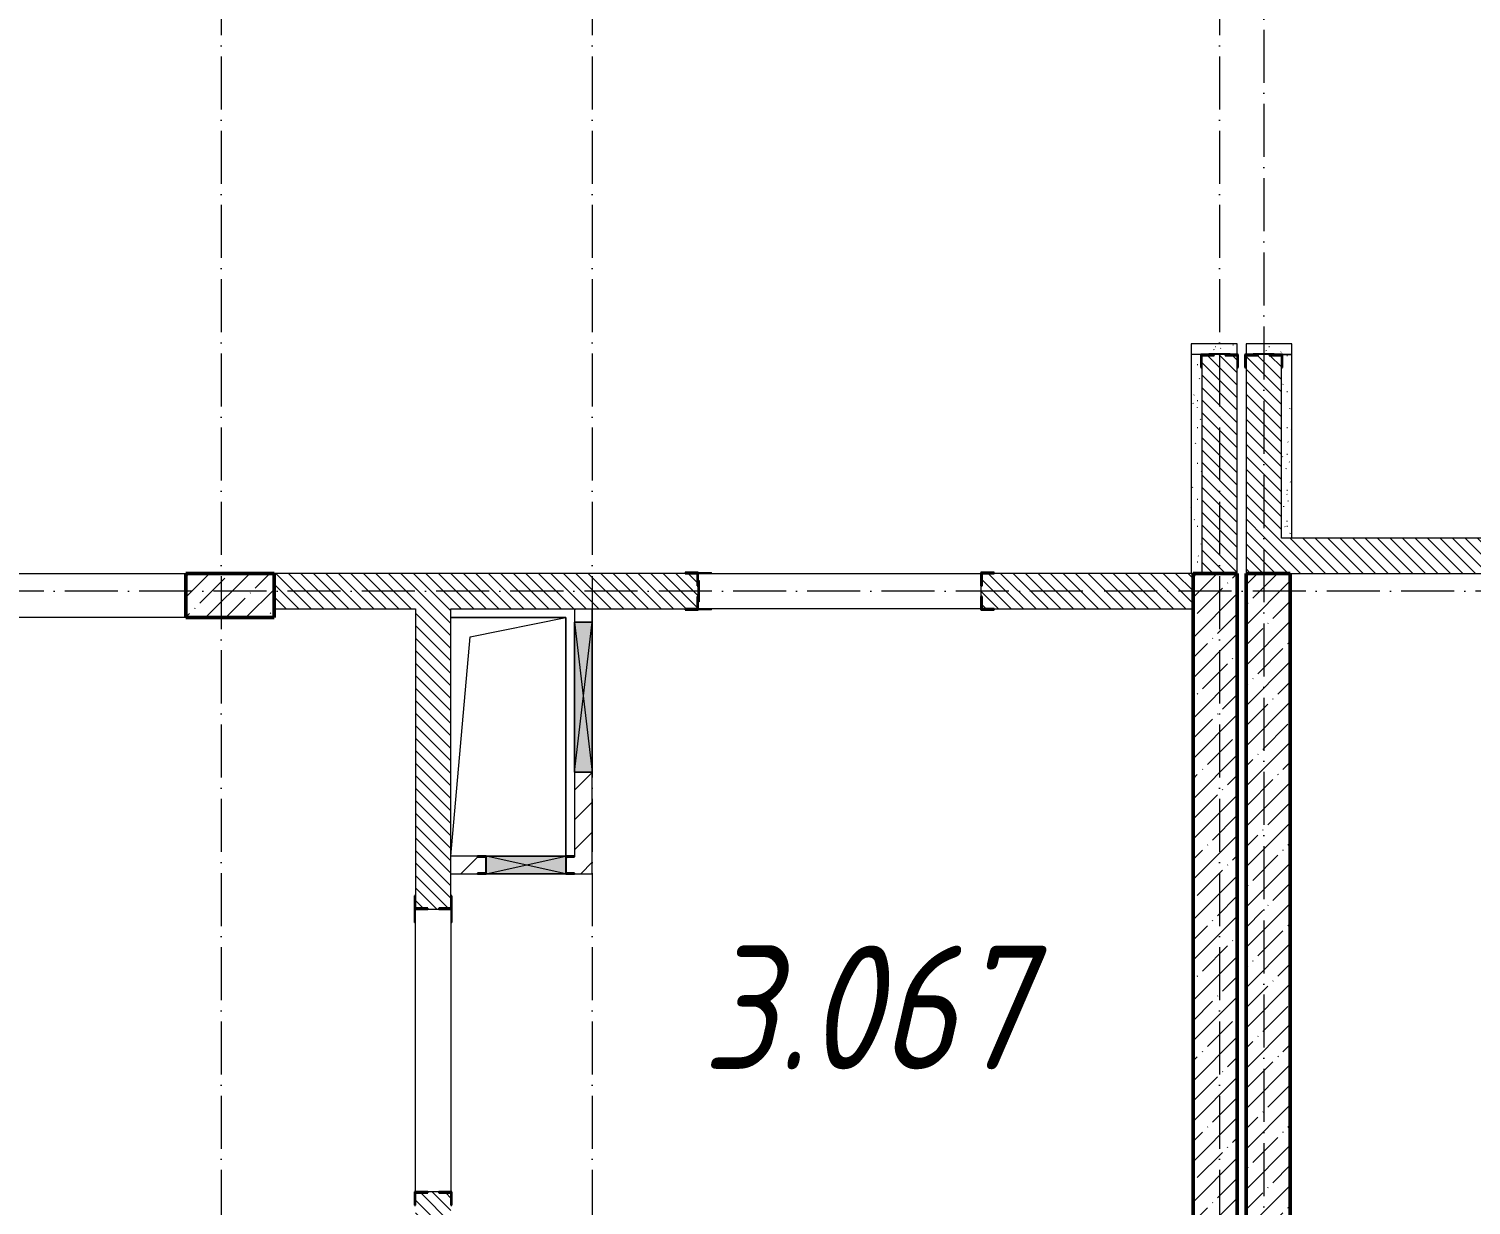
# Model space of a CAD drawing. Header units: millimetres. Extents: x -12989 to 629078, y -109036 to 555275.
# Drawn here: x 351632 to 359795, y -27257 to -20600 of the extents above; entities that cross this region are included whole.
import ezdxf

# ---------------------------------------------------------------- set-up
doc = ezdxf.new("R2010")
doc.units = ezdxf.units.MM
doc.linetypes.add('50_200_ШТРИХ_1Т_ш5_п1_п1_', pattern=[700, 500, -100, 0, -100])
for name, color, linetype, lineweight in [('4 -стяжа', 7, 'Continuous', 30), ('A-DETL-GENF-OTLN', 7, 'Continuous', 9), ('A-FLOR-____-OTLN', 7, 'Continuous', 9), ('A-GENM-____-MCUT', 7, 'Continuous', 25), ('A-GENM-____-OTLN', 7, 'Continuous', 9), ('A-GENM-____-OTLN-1', 7, 'Continuous', 25), ('A-GLAZ-____-OTLN', 7, 'Continuous', 9), ('A-WALL-____-MCUT', 7, 'Continuous', 13), ('A-WALL-____-MCUT-2', 7, 'Continuous', 50), ('A-WALL-____-OTLN', 7, 'Continuous', 9), ('A-WALL-____-PATT-1', 7, 'Continuous', 9), ('A-WALL-FNSH-MCUT-1', 7, 'Continuous', 9), ('I-WALL-____-OTLN', 7, 'Continuous', 9), ('S-GRID-____-OTLN-1', 7, '50_200_ШТРИХ_1Т_ш5_п1_п1_', 9), ('Марки помещений', 7, 'Continuous', 9)]:
    doc.layers.add(name, color=color, linetype=linetype, lineweight=lineweight)
doc.layers.add('A-WALL-____-PATT-2', color=7, linetype='Continuous', lineweight=9, true_color=0x787878)
doc.layers.get('4 -стяжа').off()
doc.styles.add('ISOCPEUR_I_2', font='isocpeui.ttf', dxfattribs={"width": 0.85, "height": 2.3})
pattern_1 = [(135, (283770.707, -86863.456), (-35.35534, -35.35534), [])]
pattern_2 = [(45, (283770.71, -86863.46), (-84.85281, 84.85281), [])]
pattern_3 = [(45, (283770.7, -86863.46), (-114.04925, 114.04925), []), (45, (283884.76, -86863.46), (-114.04925, 114.04925), [201.612, -40.322, 3.353, -36.97])]
pattern_4 = [(0, (283770.707, -86863.456), (203.2, 50.8), [3.353, -149.047, 3.353, -149.047, -812.8]), (0, (283770.707, -86863.456), (203.2, 50.8), [-304.8, 3.353, -301.447, 3.353, -149.047, -355.6]), (0, (283770.707, -86863.456), (203.2, 50.8), [-762, 3.353, -98.247, 3.353, -250.647]), (120, (283846.907, -86838.056), (-145.59409, 150.576362), [3.353, -149.047, 3.353, -149.047, -812.8]), (120, (283846.907, -86838.056), (-145.59409, 150.576362), [-304.8, 3.353, -301.447, 3.353, -149.047, -355.6]), (120, (283846.907, -86838.056), (-145.59409, 150.576362), [-762, 3.353, -98.247, 3.353, -250.647]), (240, (283872.307, -86736.456), (-57.60591, -201.376362), [3.353, -149.047, 3.353, -149.047, -812.8]), (240, (283872.307, -86736.456), (-57.60591, -201.376362), [-304.8, 3.353, -301.447, 3.353, -149.047, -355.6]), (240, (283872.307, -86736.456), (-57.60591, -201.376362), [-762, 3.353, -98.247, 3.353, -250.647])]

# ---------------------------------------------------------------- blocks, each defined once
blk = doc.blocks.new('Фахверк_СКБ_Уголок - 200_3550-28267367-АР1_План отверстий 3 этажа в осях 1-64_Ю-ЯЯ')
at = {"layer": 'A-GENM-____-MCUT'}
for p, q in [((200, 156), (125, 156)), ((125, 156), (125, 81)), ((131, 81), (131, 150)), ((131, 150), (200, 150)), ((200, 150), (200, 156)), ((125, 81), (131, 81)), ((131, 19), (125, 19)), ((125, 19), (125, -56)), ((131, -50), (131, 19)), ((125, -56), (200, -56)), ((200, -50), (131, -50)), ((200, -56), (200, -50))]:
    blk.add_line(p, q, dxfattribs=at)
blk = doc.blocks.new('154_Стойка_СКБ_Уголок - СМ-2180_200-28268025-АР1_План отверстий 3 этажа в осях 1-64_Ю-ЯЯ')
at = {"layer": 'A-GENM-____-MCUT'}
for p, q in [((125, 156), (125, 81)), ((200, 156), (125, 156)), ((131, 81), (131, 150)), ((131, 150), (200, 150)), ((200, 150), (200, 156)), ((125, 81), (131, 81)), ((131, 19), (125, 19)), ((125, 19), (125, -56)), ((131, -50), (131, 19)), ((125, -56), (200, -56)), ((200, -50), (131, -50)), ((200, -56), (200, -50))]:
    blk.add_line(p, q, dxfattribs=at)
blk = doc.blocks.new('Стойка_Влож_Полоса боковая - Полоса-28213942-АР1_План отверстий 3 этажа в осях 1-64_Ю-ЯЯ')
at = {"layer": 'A-GENM-____-OTLN'}
for p, q in [((-5, 60), (0, 60)), ((-5, -60), (-5, 60)), ((0, -60), (-5, -60))]:
    blk.add_line(p, q, dxfattribs=at)
blk = doc.blocks.new('Стойка_Влож_Уголок_Опорный - Уголок-28213941-АР1_План отверстий 3 этажа в осях 1-64_Ю-ЯЯ')
at = {"layer": 'A-GENM-____-OTLN'}
for p, q in [((-212, -6), (-212, 0)), ((0, 0), (0, -6)), ((-212, -75), (-212, -6)), ((-212, -6), (-206, -6)), ((-212, -75), (-206, -75)), ((-6, -6), (0, -6)), ((-6, -75), (0, -75)), ((0, -6), (0, -75))]:
    blk.add_line(p, q, dxfattribs=at)
blk = doc.blocks.new('Фахверк_СКБ_Уголок - 200_3960-28268576-АР1_План отверстий 3 этажа в осях 1-64_Ю-ЯЯ')
at = {"layer": 'A-GENM-____-MCUT'}
for p, q in [((200, 156), (125, 156)), ((125, 156), (125, 81)), ((131, 81), (131, 150)), ((131, 150), (200, 150)), ((200, 150), (200, 156)), ((125, 81), (131, 81)), ((131, 19), (125, 19)), ((125, 19), (125, -56)), ((131, -50), (131, 19)), ((125, -56), (200, -56)), ((200, -50), (131, -50)), ((200, -56), (200, -50))]:
    blk.add_line(p, q, dxfattribs=at)
blk = doc.blocks.new('154_Стойка_СКБ_Уголок - СМ-2540_200-37126399-АР1_План отверстий 3 этажа в осях 1-64_Ю-ЯЯ')
at = {"layer": 'A-GENM-____-MCUT'}
for p, q in [((125, 156), (125, 81)), ((200, 156), (125, 156)), ((131, 81), (131, 150)), ((131, 150), (200, 150)), ((200, 150), (200, 156)), ((125, 81), (131, 81)), ((131, 19), (125, 19)), ((125, 19), (125, -56)), ((131, -50), (131, 19)), ((125, -56), (200, -56)), ((200, -50), (131, -50)), ((200, -56), (200, -50))]:
    blk.add_line(p, q, dxfattribs=at)
blk = doc.blocks.new('Стойка_Влож_Полоса боковая - Полоса-V164-АР1_План отверстий 3 этажа в осях 1-64_Ю-ЯЯ')
at = {"layer": 'A-GENM-____-OTLN'}
for p, q in [((-5, 60), (0, 60)), ((-5, -60), (-5, 60)), ((0, 31), (0, -31)), ((0, -60), (-5, -60))]:
    blk.add_line(p, q, dxfattribs=at)
blk = doc.blocks.new('АР_Перемычка - АР_Перемычка-37111637-АР1_План отверстий 3 этажа в осях 1-64_Ю-ЯЯ')
at = {"layer": 'A-GENM-____-OTLN'}
blk.add_line((-400, -100), (-392, -100), dxfattribs=at)
blk = doc.blocks.new('AR_Отверстие прямоугольное _в плите_ - AR_Отверстие прямоугольное _в плите_-V206-АР1_План отверстий 3 этажа в осях 1-64_Ю-ЯЯ')
at = {"layer": 'A-GENM-____-OTLN'}
for p, q in [((325, 675), (-325, 675)), ((-216.7, 566.7), (325, 675)), ((325, -675), (325, 675)), ((-325, -675), (-216.7, 566.7))]:
    blk.add_line(p, q, dxfattribs=at)
blk = doc.blocks.new('AR_Отверстие прямоугольное _в стене_ - AR_Отверстие прямоугольное _в стене__ОВ-36931939-АР1_План отверстий 3 этажа в осях 1-64_Ю-ЯЯ')
at = {"layer": 'A-GLAZ-____-OTLN'}
blk.add_hatch(color=256, dxfattribs=at).paths.add_polyline_path([(225, 50), (-225, 50), (-225, -50), (225, -50), (225, 47)], flags=0)
at = {"layer": 'A-DETL-GENF-OTLN'}
for p, q in [((-225, 50), (225, 50)), ((225, 50), (-225, -50)), ((-225, 50), (225, -50)), ((225, 50), (-225, 50)), ((225, -50), (-225, -50)), ((-225, -50), (225, -50))]:
    blk.add_line(p, q, dxfattribs=at)
blk = doc.blocks.new('AR_Отверстие прямоугольное _в стене_ - AR_Отверстие прямоугольное _в стене__ОВ-36933867-АР1_План отверстий 3 этажа в осях 1-64_Ю-ЯЯ')
at = {"layer": 'A-GLAZ-____-OTLN'}
blk.add_hatch(color=256, dxfattribs=at).paths.add_polyline_path([(-425, -50), (425, -50), (425, 50), (-425, 50)], flags=0)
at = {"layer": 'A-DETL-GENF-OTLN'}
for p, q in [((-425, -50), (-425, 50)), ((-425, 50), (425, 50)), ((425, 50), (-425, -50)), ((-425, 50), (425, -50)), ((425, 50), (-425, 50)), ((-425, 50), (-425, -50)), ((425, 50), (425, -50)), ((425, -50), (425, 50)), ((425, -50), (-425, -50)), ((-425, -50), (425, -50))]:
    blk.add_line(p, q, dxfattribs=at)
blk = doc.blocks.new('154_Фахверк_СКБ_Швеллер - Тип_100_3960_зеркало-36793856-АР1_План отверстий 3 этажа в осях 1-64_Ю-ЯЯ')
at = {"layer": 'A-GENM-____-MCUT'}
for p, q in [((175, 50), (125, 50)), ((125, 50), (125, -50)), ((128, 47), (175, 47)), ((128, -47), (128, 47)), ((175, 47), (175, 50)), ((125, -50), (175, -50)), ((175, -47), (128, -47)), ((175, -50), (175, -47))]:
    blk.add_line(p, q, dxfattribs=at)
blk = doc.blocks.new('154_Фахверк_СКБ_Швеллер - Тип_100_3960-28318856-АР1_План отверстий 3 этажа в осях 1-64_Ю-ЯЯ')
at = {"layer": 'A-GENM-____-MCUT'}
for p, q in [((175, 50), (125, 50)), ((125, 50), (125, -50)), ((128, 47), (175, 47)), ((128, -47), (128, 47)), ((175, 47), (175, 50)), ((125, -50), (175, -50)), ((175, -47), (128, -47)), ((175, -50), (175, -47))]:
    blk.add_line(p, q, dxfattribs=at)
blk = doc.blocks.new('3эт')
at = {"layer": 'S-GRID-____-OTLN-1', "color": 251, "ltscale": 0.6, "true_color": 0x636466}
for p, q in [((352720.7, 4029.4), (352720.7, -33971.9)), ((354820.7, 4029.4), (354820.7, -46882.4)), ((358370.7, 4029.4), (358370.7, -46592.2)), ((358620.7, 3761.2), (358620.7, -46882.4)), ((387845.1, -23782.4), (279101.9, -23782.4))]:
    blk.add_line(p, q, dxfattribs=at)

msp = doc.modelspace()

# ---------------------------------------------------------------- hatches: boundary and pattern name
at = {"layer": 'A-WALL-____-PATT-1'}
h = msp.add_hatch(dxfattribs=at)
h.set_pattern_fill('FP_9', color=256, style=0, pattern_type=2)
h.set_pattern_definition(pattern_1)
h.paths.add_polyline_path([(358470.7074, -23682.4142), (358470.7074, -22448.4142), (358401.7074, -22448.4142), (358401.7074, -22442.4142), (358339.7074, -22442.4142), (358339.7074, -22448.4142), (358270.7074, -22448.4142), (358270.7074, -23682.4142)], flags=0)
h.paths.add_polyline_path([(358401.7074, -20222.4142), (358401.7074, -20216.4142), (358470.7074, -20216.4142), (358470.7074, -19682.4142), (358270.7074, -19682.4142), (358270.7074, -20216.4142), (358339.7074, -20216.4142), (358339.7074, -20222.4142)], flags=0)
h = msp.add_hatch(dxfattribs=at)
h.set_pattern_fill('FP_9', color=256, style=0, pattern_type=2)
h.set_pattern_definition(pattern_1)
h.paths.add_polyline_path([(358720.7074, -23482.4142), (358720.7074, -22448.4142), (358651.7074, -22448.4142), (358651.7074, -22442.4142), (358589.7074, -22442.4142), (358589.7074, -22448.4142), (358520.7074, -22448.4142), (358520.7074, -23482.4142)], flags=0)
h.paths.add_polyline_path([(358651.7074, -20222.4142), (358651.7074, -20216.4142), (358720.7074, -20216.4142), (358720.7074, -19682.4142), (358520.7074, -19682.4142), (358520.7074, -20216.4142), (358589.7074, -20216.4142), (358589.7074, -20222.4142)], flags=0)
h = msp.add_hatch(dxfattribs=at)
h.set_pattern_fill('FP_9', color=256, style=0, pattern_type=2)
h.set_pattern_definition(pattern_1)
h.paths.add_polyline_path([(361270.7074, -23682.4142), (361270.7074, -23482.4142), (360980.7074, -23482.4142), (360980.7074, -23682.4142)], flags=0)
h.paths.add_polyline_path([(360480.7074, -23682.4142), (360480.7074, -23482.4142), (358520.7074, -23482.4142), (358520.7074, -23682.4142)], flags=0)
h = msp.add_hatch(dxfattribs=at)
h.set_pattern_fill('FP_12', color=256, style=0, pattern_type=2)
h.set_pattern_definition(pattern_3)
h.paths.add_polyline_path([(353020.7074, -23932.4142), (353020.7074, -23682.4142), (352520.7074, -23682.4142), (352520.7074, -23932.4142)], flags=0)
h.paths.add_polyline_path([(350920.7074, -23932.4142), (350920.3244, -23682.4142), (350720.7074, -23682.4142), (350720.7074, -23932.4142), (350920.3244, -23932.4142)], flags=0)
h = msp.add_hatch(dxfattribs=at)
h.set_pattern_fill('FP_9', color=256, style=0, pattern_type=2)
h.set_pattern_definition(pattern_1)
h.paths.add_polyline_path([(357990.1816, -23882.4142), (358220.7074, -23882.4142), (358220.7074, -23682.4142), (357026.7074, -23682.4142), (357026.7074, -23751.4142), (357020.7074, -23751.4142), (357020.7074, -23813.4142), (357026.7074, -23813.4142), (357026.7074, -23882.4142), (357095.7074, -23882.4142)], flags=0)
h.paths.add_polyline_path([(355345.7074, -23882.4142), (355414.7074, -23882.4142), (355414.7074, -23813.4142), (355420.7074, -23813.4142), (355420.7074, -23751.4142), (355414.7074, -23751.4142), (355414.7074, -23682.4142), (353020.7074, -23682.4142), (353020.7074, -23882.4142), (354455.253, -23882.4142)], flags=0)
h = msp.add_hatch(dxfattribs=at)
h.set_pattern_fill('FP_12', color=256, style=0, pattern_type=2)
h.set_pattern_definition(pattern_3)
h.paths.add_polyline_path([(358220.7074, -31682.4142), (358470.7074, -31682.4142), (358470.7074, -23682.4142), (358220.7074, -23682.4142), (358220.7074, -31254.4885)], flags=0)
h = msp.add_hatch(dxfattribs=at)
h.set_pattern_fill('FP_12', color=256, style=0, pattern_type=2)
h.set_pattern_definition(pattern_3)
h.paths.add_polyline_path([(358520.7074, -31732.4142), (358770.7074, -31732.4142), (358770.7074, -23682.4142), (358520.7074, -23682.4142), (358520.7074, -31254.4885)], flags=0)
h = msp.add_hatch(dxfattribs=at)
h.set_pattern_fill('FP_9', color=256, style=0, pattern_type=2)
h.set_pattern_definition(pattern_1)
h.paths.add_polyline_path([(353889.7074, -27782.4142), (354020.7074, -27782.4142), (354020.7074, -27188.4142), (353951.7074, -27188.4142), (353951.7074, -27182.4142), (353889.7074, -27182.4142), (353889.7074, -27188.4142), (353820.7074, -27188.4142), (353820.7074, -27782.4142)], flags=0)
h.paths.add_polyline_path([(353889.7074, -25582.4142), (353951.7074, -25582.4142), (353951.7074, -25576.4142), (354020.7074, -25576.4142), (354020.7074, -23882.4142), (353820.7074, -23882.4142), (353820.7074, -25576.4142), (353889.7074, -25576.4142)], flags=0)
h = msp.add_hatch(dxfattribs=at)
h.set_pattern_fill('FP_7', color=256, style=0, pattern_type=2)
h.set_pattern_definition(pattern_2)
h.paths.add_polyline_path([(354720.7074, -25382.4142), (354820.7074, -25382.4142), (354820.7074, -24807.4142), (354720.7074, -24807.4142), (354720.7074, -25379.4142)], flags=0)
h.paths.add_polyline_path([(354820.7074, -23957.4142), (354820.7074, -23882.4142), (354720.7074, -23882.4142), (354720.7074, -23957.4142), (354815.3503, -23957.4142)], flags=0)
h = msp.add_hatch(dxfattribs=at)
h.set_pattern_fill('FP_7', color=256, style=0, pattern_type=2)
h.set_pattern_definition(pattern_2)
h.paths.add_polyline_path([(354020.7074, -25382.4142), (354170.7074, -25382.4142), (354170.7074, -25379.4142), (354217.7074, -25379.4142), (354217.7074, -25285.4142), (354170.7074, -25285.4142), (354170.7074, -25282.4142), (354020.7074, -25282.4142), (354020.7074, -25379.4142)], flags=0)
h.paths.add_polyline_path([(354720.7074, -25379.4142), (354720.7074, -25285.4142), (354673.7074, -25285.4142), (354673.7074, -25379.4142)], flags=0)
at = {"layer": 'A-WALL-____-PATT-2'}
h = msp.add_hatch(dxfattribs=at)
h.set_pattern_fill('FP_156', color=256, style=0, pattern_type=2)
h.set_pattern_definition(pattern_4)
h.paths.add_polyline_path([(358270.7074, -23682.4142), (358270.7074, -22517.4142), (358264.7074, -22517.4142), (358264.7074, -22442.4142), (358210.7074, -22442.4142), (358210.7074, -23682.4142)], flags=0)
h.paths.add_polyline_path([(358264.7074, -20222.4142), (358264.7074, -20147.4142), (358270.7074, -20147.4142), (358270.7074, -19682.4142), (358210.7074, -19682.4142), (358210.7074, -20222.4142)], flags=0)
h = msp.add_hatch(dxfattribs=at)
h.set_pattern_fill('FP_156', color=256, style=0, pattern_type=2)
h.set_pattern_definition(pattern_4)
h.paths.add_polyline_path([(358780.7074, -23482.4142), (358780.7074, -22442.4142), (358726.7074, -22442.4142), (358726.7074, -22517.4142), (358720.7074, -22517.4142), (358720.7074, -23482.4142)], flags=0)
h.paths.add_polyline_path([(358780.7074, -20222.4142), (358780.7074, -19682.4142), (358720.7074, -19682.4142), (358720.7074, -20147.4142), (358726.7074, -20147.4142), (358726.7074, -20222.4142)], flags=0)
h = msp.add_hatch(dxfattribs=at)
h.set_pattern_fill('FP_156', color=256, style=0, pattern_type=2)
h.set_pattern_definition(pattern_4)
h.paths.add_polyline_path([(358430.7074, -22442.4142), (358470.7074, -22442.4142), (358470.7074, -22382.4142), (358210.7074, -22382.4142), (358210.7074, -22442.4142), (358310.7074, -22442.4142), (358310.7074, -22437.4142), (358430.7074, -22437.4142)], flags=0)
h = msp.add_hatch(dxfattribs=at)
h.set_pattern_fill('FP_156', color=256, style=0, pattern_type=2)
h.set_pattern_definition(pattern_4)
h.paths.add_polyline_path([(358520.7074, -22442.4142), (358560.7074, -22442.4142), (358560.7074, -22437.4142), (358680.7074, -22437.4142), (358680.7074, -22442.4142), (358780.7074, -22442.4142), (358780.7074, -22382.4142), (358520.7074, -22382.4142)], flags=0)

# ---------------------------------------------------------------- linework, layer by layer
at = {"layer": 'A-FLOR-____-OTLN'}
for p, q in [((354020.7074, -23932.4142), (354670.7074, -23932.4142)), ((354670.7074, -23932.4142), (354670.7074, -25282.4142))]:
    msp.add_line(p, q, dxfattribs=at)
at = {"layer": 'A-WALL-____-MCUT'}
for p, q in [((358270.7074, -22517.4142), (358270.7074, -23682.4142)), ((358470.7074, -23682.4142), (358470.7074, -22517.4142)), ((358520.7074, -22517.4142), (358520.7074, -23682.4142)), ((358720.7074, -23482.4142), (358720.7074, -22517.4142)), ((360480.7074, -23482.4142), (358720.7074, -23482.4142)), ((355345.7074, -23682.4142), (353020.7074, -23682.4142)), ((355420.7074, -23813.4142), (355420.7074, -23751.4142)), ((357020.7074, -23751.4142), (357020.7074, -23813.4142)), ((358220.7074, -23682.4142), (357095.7074, -23682.4142)), ((358520.7074, -23682.4142), (360480.7074, -23682.4142)), ((353020.7074, -23882.4142), (353820.7074, -23882.4142)), ((353820.7074, -23882.4142), (353820.7074, -25507.4142)), ((354020.7074, -23882.4142), (355345.7074, -23882.4142)), ((354020.7074, -25507.4142), (354020.7074, -23882.4142)), ((357095.7074, -23882.4142), (358220.7074, -23882.4142)), ((353889.7074, -25582.4142), (353951.7074, -25582.4142)), ((353951.7074, -27182.4142), (353889.7074, -27182.4142))]:
    msp.add_line(p, q, dxfattribs=at)
at = {"layer": 'A-WALL-____-MCUT-2'}
for p, q in [((353020.7074, -23682.4142), (352520.7074, -23682.4142)), ((352520.7074, -23682.4142), (352520.7074, -23932.4142)), ((353020.7074, -23932.4142), (353020.7074, -23682.4142)), ((358220.7074, -23682.4142), (358220.7074, -31682.4142)), ((358470.7074, -23682.4142), (358220.7074, -23682.4142)), ((358470.7074, -31682.4142), (358470.7074, -23682.4142)), ((358520.7074, -23682.4142), (358520.7074, -31732.4142)), ((358770.7074, -23682.4142), (358520.7074, -23682.4142)), ((358770.7074, -31732.4142), (358770.7074, -23682.4142)), ((352520.7074, -23932.4142), (353020.7074, -23932.4142))]:
    msp.add_line(p, q, dxfattribs=at)
at = {"layer": 'A-WALL-____-OTLN'}
for p, q in [((350920.7074, -23682.4142), (352520.7074, -23682.4142)), ((352520.7074, -23932.4142), (350920.7074, -23932.4142))]:
    msp.add_line(p, q, dxfattribs=at)
at = {"layer": 'A-WALL-FNSH-MCUT-1'}
for p, q in [((358210.7074, -22382.4142), (358210.7074, -23682.4142)), ((358470.7074, -22382.4142), (358210.7074, -22382.4142)), ((358264.7074, -22442.4142), (358210.7074, -22442.4142)), ((358470.7074, -22442.4142), (358470.7074, -22382.4142)), ((358780.7074, -22382.4142), (358520.7074, -22382.4142)), ((358520.7074, -22382.4142), (358520.7074, -22442.4142)), ((358780.7074, -22442.4142), (358726.7074, -22442.4142)), ((358726.7074, -22442.4142), (358780.7074, -22442.4142)), ((358780.7074, -23482.4142), (358780.7074, -22382.4142)), ((358210.7074, -23682.4142), (358220.7074, -23682.4142)), ((354720.7074, -23882.4142), (354720.7074, -23957.4142)), ((354820.7074, -23957.4142), (354820.7074, -23882.4142)), ((354720.7074, -24807.4142), (354720.7074, -25282.4142)), ((354820.7074, -25382.4142), (354820.7074, -24807.4142)), ((354170.7074, -25282.4142), (354020.7074, -25282.4142)), ((354020.7074, -25382.4142), (354170.7074, -25382.4142)), ((354720.7074, -25382.4142), (354820.7074, -25382.4142))]:
    msp.add_line(p, q, dxfattribs=at)
at = {"layer": 'I-WALL-____-OTLN'}
for p, q in [((355420.7074, -23682.4142), (357020.7074, -23682.4142)), ((357020.7074, -23882.4142), (355420.7074, -23882.4142)), ((353820.7074, -27182.4142), (353820.7074, -25582.4142)), ((354020.7074, -25582.4142), (354020.7074, -27182.4142))]:
    msp.add_line(p, q, dxfattribs=at)

# ---------------------------------------------------------------- block references
at = {"layer": '4 -стяжа'}
msp.add_blockref('3эт', (0, 0), dxfattribs=at)
at = {"layer": 'A-GENM-____-OTLN'}
for name, p, rotation in [('Стойка_Влож_Полоса боковая - Полоса-V164-АР1_План отверстий 3 этажа в осях 1-64_Ю-ЯЯ', (358370.7074, -22442.4142), 269.9999999999998), ('Стойка_Влож_Полоса боковая - Полоса-V164-АР1_План отверстий 3 этажа в осях 1-64_Ю-ЯЯ', (358620.7074, -22442.4142), 270), ('АР_Перемычка - АР_Перемычка-37111637-АР1_План отверстий 3 этажа в осях 1-64_Ю-ЯЯ', (358370.7074, -22442.4142), 89.99999999999986), ('Стойка_Влож_Уголок_Опорный - Уголок-28213941-АР1_План отверстий 3 этажа в осях 1-64_Ю-ЯЯ', (355420.7074, -23676.4142), 89.99999999999955), ('Стойка_Влож_Полоса боковая - Полоса-28213942-АР1_План отверстий 3 этажа в осях 1-64_Ю-ЯЯ', (355420.7074, -23782.4142), 180)]:
    msp.add_blockref(name, p, dxfattribs=dict(at, rotation=rotation))
for name, p in [('AR_Отверстие прямоугольное _в плите_ - AR_Отверстие прямоугольное _в плите_-V206-АР1_План отверстий 3 этажа в осях 1-64_Ю-ЯЯ', (354345.7074, -24607.4142)), ('Стойка_Влож_Уголок_Опорный - Уголок-28213941-АР1_План отверстий 3 этажа в осях 1-64_Ю-ЯЯ', (354026.7074, -25582.4142))]:
    msp.add_blockref(name, p, dxfattribs=at)
at = {"layer": 'A-GENM-____-OTLN-1'}
for name, p, rotation in [('154_Стойка_СКБ_Уголок - СМ-2540_200-37126399-АР1_План отверстий 3 этажа в осях 1-64_Ю-ЯЯ', (358320.7074, -22317.4142), 269.9999999999998), ('154_Стойка_СКБ_Уголок - СМ-2540_200-37126399-АР1_План отверстий 3 этажа в осях 1-64_Ю-ЯЯ', (358570.7074, -22317.4142), 270), ('154_Стойка_СКБ_Уголок - СМ-2180_200-28268025-АР1_План отверстий 3 этажа в осях 1-64_Ю-ЯЯ', (355545.7074, -23732.4142), 180), ('154_Фахверк_СКБ_Швеллер - Тип_100_3960-28318856-АР1_План отверстий 3 этажа в осях 1-64_Ю-ЯЯ', (354345.7074, -25332.4142), 180), ('154_Стойка_СКБ_Уголок - СМ-2180_200-28268025-АР1_План отверстий 3 этажа в осях 1-64_Ю-ЯЯ', (353970.7074, -25707.4142), 89.9999999999999), ('Фахверк_СКБ_Уголок - 200_3960-28268576-АР1_План отверстий 3 этажа в осях 1-64_Ю-ЯЯ', (353870.7074, -27057.4142), 269.9999999999999)]:
    msp.add_blockref(name, p, dxfattribs=dict(at, rotation=rotation))
for name, p in [('Фахверк_СКБ_Уголок - 200_3550-28267367-АР1_План отверстий 3 этажа в осях 1-64_Ю-ЯЯ', (356895.7074, -23832.4142)), ('154_Фахверк_СКБ_Швеллер - Тип_100_3960_зеркало-36793856-АР1_План отверстий 3 этажа в осях 1-64_Ю-ЯЯ', (354545.7074, -25332.4142))]:
    msp.add_blockref(name, p, dxfattribs=at)
at = {"layer": 'A-GLAZ-____-OTLN'}
for name, p, rotation in [('AR_Отверстие прямоугольное _в стене_ - AR_Отверстие прямоугольное _в стене__ОВ-36933867-АР1_План отверстий 3 этажа в осях 1-64_Ю-ЯЯ', (354770.7074, -24382.4142), 90), ('AR_Отверстие прямоугольное _в стене_ - AR_Отверстие прямоугольное _в стене__ОВ-36931939-АР1_План отверстий 3 этажа в осях 1-64_Ю-ЯЯ', (354445.7074, -25332.4142), 180)]:
    msp.add_blockref(name, p, dxfattribs=dict(at, rotation=rotation))

# ---------------------------------------------------------------- texts
at = {"layer": 'Марки помещений', "insert": (355443.3898, -25788.3422), "char_height": 700, "width": 785.65375, "attachment_point": 1, "style": 'ISOCPEUR_I_2'}
msp.add_mtext('3.067', dxfattribs=at)

doc.saveas('drawing.dxf')
